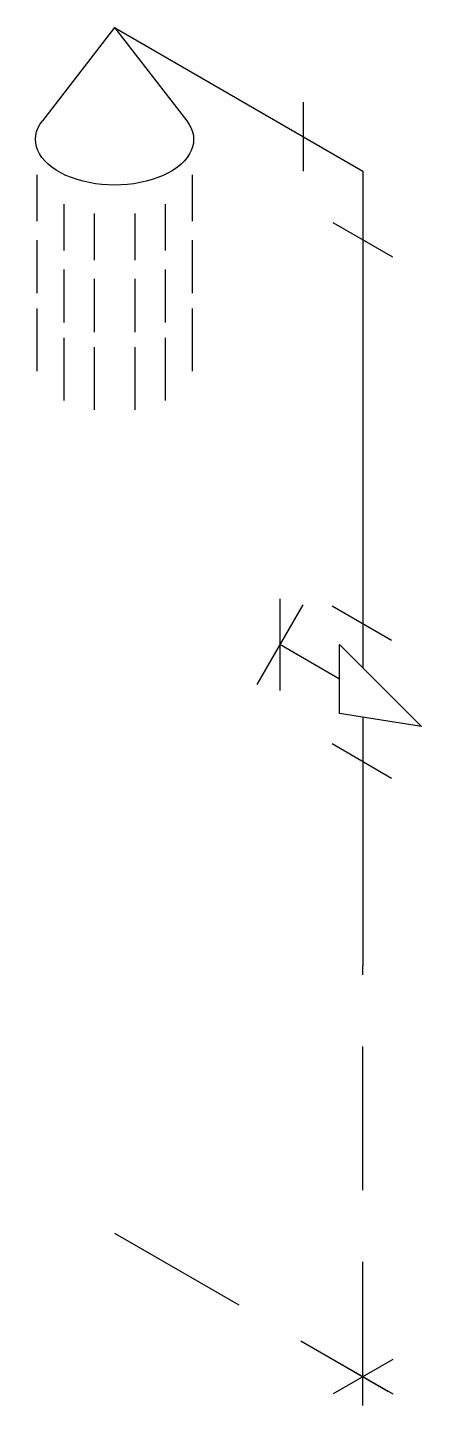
# Model space of a CAD drawing. Header units: millimetres. Extents: x -9844.96 to -9844.27, y -28.08 to -25.68.
import ezdxf

# ---------------------------------------------------------------- set-up
doc = ezdxf.new("R2010")
doc.units = ezdxf.units.MM
doc.linetypes.add('HIDDEN', pattern=[0.375, 0.25, -0.125])
doc.layers.add('Tub_iso_instalações', color=2, linetype='Continuous')

msp = doc.modelspace()

# ---------------------------------------------------------------- linework, layer by layer
at = {"layer": 'Tub_iso_instalações'}
for p, q in [((-9844.8096, -25.6848), (-9844.9354, -25.8472)), ((-9844.8096, -25.6848), (-9844.6839, -25.8472)), ((-9844.4806, -25.8148), (-9844.4806, -25.9348)), ((-9844.9449, -25.9411), (-9844.9449, -26.022)), ((-9844.6744, -25.9411), (-9844.6744, -26.022)), ((-9844.898, -25.9924), (-9844.898, -26.0733)), ((-9844.8452, -26.0087), (-9844.8452, -26.0897)), ((-9844.774, -26.0087), (-9844.774, -26.0897)), ((-9844.7213, -25.9924), (-9844.7213, -26.0733)), ((-9844.3247, -26.0848), (-9844.4286, -26.0248)), ((-9844.9449, -26.0551), (-9844.9449, -26.1475)), ((-9844.6744, -26.0551), (-9844.6744, -26.1475)), ((-9844.898, -26.1063), (-9844.898, -26.1988)), ((-9844.7213, -26.1063), (-9844.7213, -26.1988)), ((-9844.8452, -26.1227), (-9844.8452, -26.2152)), ((-9844.774, -26.1227), (-9844.774, -26.2152)), ((-9844.9449, -26.174), (-9844.9449, -26.283)), ((-9844.6744, -26.174), (-9844.6744, -26.283)), ((-9844.898, -26.2252), (-9844.898, -26.3342)), ((-9844.7213, -26.2252), (-9844.7213, -26.3342)), ((-9844.8452, -26.2416), (-9844.8452, -26.3506)), ((-9844.774, -26.2416), (-9844.774, -26.3506)), ((-9844.5215, -26.6796), (-9844.5215, -26.8396)), ((-9844.4815, -26.6903), (-9844.5615, -26.8289)), ((-9844.4306, -26.6921), (-9844.3267, -26.7521)), ((-9844.4176, -26.8196), (-9844.5215, -26.7596)), ((-9844.2747, -26.9021), (-9844.4176, -26.7596)), ((-9844.4176, -26.8796), (-9844.4176, -26.7596)), ((-9844.2747, -26.9021), (-9844.4176, -26.8796)), ((-9844.4306, -26.9321), (-9844.3267, -26.9921))]:
    msp.add_line(p, q, dxfattribs=at)
at = {"layer": 'Tub_iso_instalações', "color": 3, "linetype": 'Continuous'}
for p, q in [((-9844.8096, -25.6848), (-9844.3766, -25.9348)), ((-9844.3766, -25.9348), (-9844.3766, -26.8005)), ((-9844.3766, -26.8861), (-9844.3766, -27.3191))]:
    msp.add_line(p, q, dxfattribs=at)
at = {"layer": 'Tub_iso_instalações', "color": 1, "linetype": 'HIDDEN'}
for p, q in [((-9844.3766, -28.0848), (-9844.3766, -27.3191)), ((-9844.8096, -27.7848), (-9844.3333, -28.0598)), ((-9844.3247, -28.0048), (-9844.4286, -28.0648)), ((-9844.4286, -28.0048), (-9844.3247, -28.0648))]:
    msp.add_line(p, q, dxfattribs=at)
at = {"layer": 'Tub_iso_instalações', "extrusion": (0, 0, -1)}
msp.add_ellipse((-9844.8096, -25.8796), major_axis=(-0.1378, 0), ratio=0.57735, start_param=2.721058, end_param=6.70372, dxfattribs=at)

doc.saveas('drawing.dxf')
